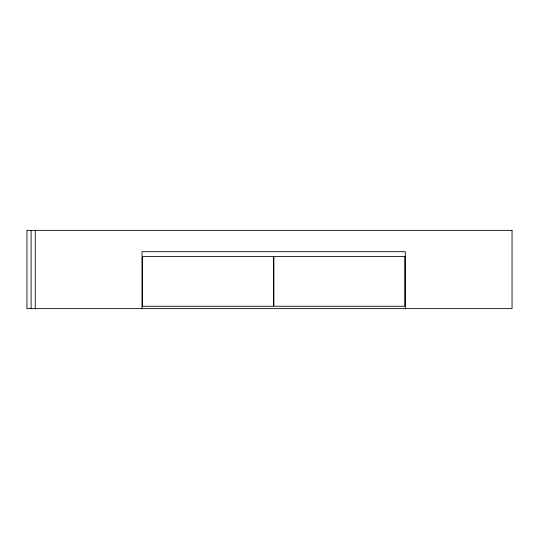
<?xml version="1.0" encoding="UTF-8"?>
<svg xmlns="http://www.w3.org/2000/svg" width="539" height="539" viewBox="0 0 539 539"><rect width="100%" height="100%" fill="white"/><g stroke="black" fill="none" stroke-linecap="round" stroke-linejoin="round"><path stroke-width="0.81" d="M405.301 308.638L405.301 251.706L142 251.706L142 308.638M35.251 230.362L35.251 308.638M31.1 230.362L31.1 308.638M512.05 230.362L26.95 230.362L26.95 308.638L512.05 308.638L512.05 230.362M273.414 256.456L142.471 256.456L142.471 306.267L273.414 306.267L273.414 256.456M404.829 256.456L273.886 256.456L273.886 306.267L404.829 306.267L404.829 256.456"/></g></svg>
